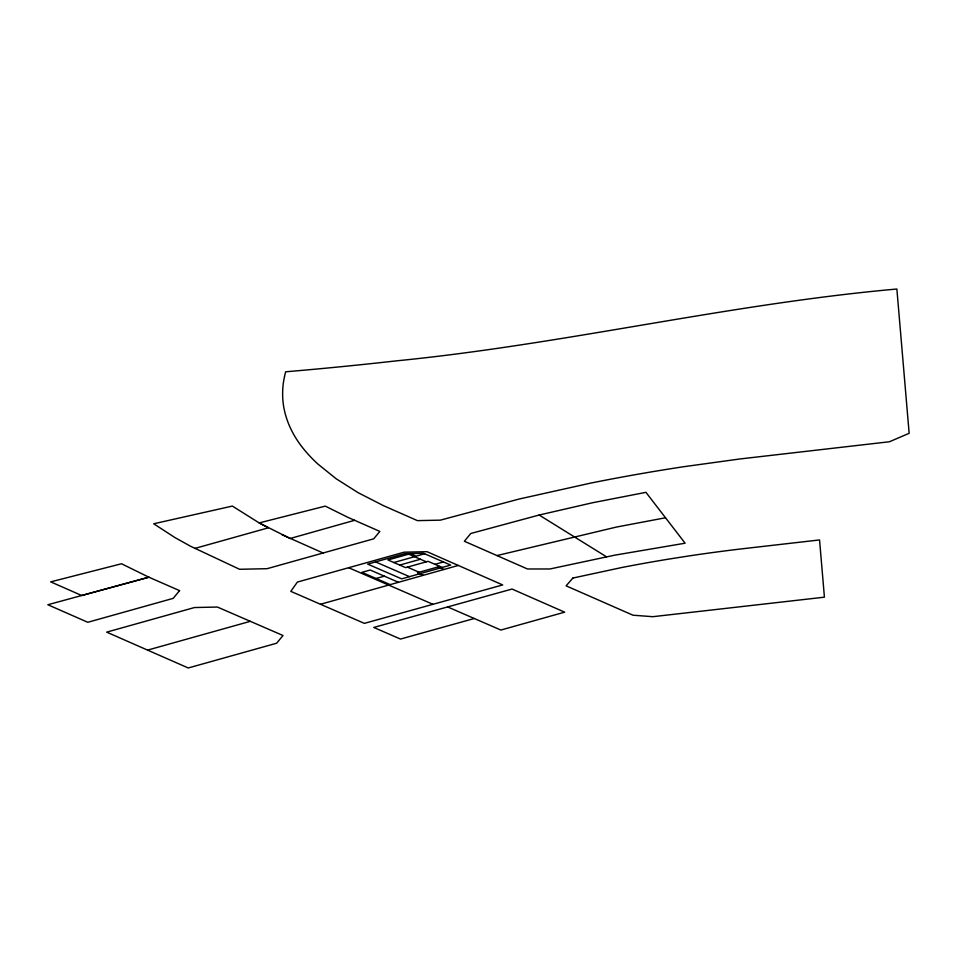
<?xml version="1.0" encoding="UTF-8"?>
<svg xmlns="http://www.w3.org/2000/svg" width="957" height="957" viewBox="0 0 957 957"><rect width="100%" height="100%" fill="white"/><g stroke="black" fill="none" stroke-linecap="round" stroke-linejoin="round"><path stroke-width="1.44" d="M354.616 520.309L290.15 538.504L259.18 522.917L232.36 506.074L153.718 523.778L174.928 537.571L190.515 546.232L239.573 569.283L267.099 568.685L373.697 538.827L379.845 531.422L347.798 517.294L325.296 506.133L259.18 522.917L268.331 527.833L194.773 548.445M424.609 553.768L416.163 556.149L410.218 553.577M393.853 562.525L414.537 556.699M399.739 565.085L420.422 559.247M376.077 578.495L384.343 576.162M435.004 564.331L443.462 561.95M439.837 566.424L417.408 572.753L423.293 575.301M320.511 604.274L458.295 565.443L502.676 584.93L364.366 623.366L290.808 591.354L297.364 582.083L404.129 552.177L427.049 551.699L458.295 565.443M147.569 650.114L188.254 667.974L276.645 643.224L282.997 635.508L217.418 607.049L194.462 607.539L106.682 632.134L147.569 650.114L250.303 621.332M474.289 618.497L400.481 639.061L373.768 627.445L512.055 589.045L564.666 612.169L500.87 630.041L447.625 606.929M539.162 515.033L470.748 533.504L464.372 541.255L527.463 568.972L549.964 568.972L614.693 555.18L685.104 543.205L645.939 492.341L592.539 502.748L539.162 515.033L606.463 556.795M496.97 555.574L616.392 527.068L665.498 517.773M442.194 567.453L428.066 561.316L405.636 567.633L387.968 559.965L408.651 554.139L426.32 561.807M438.091 566.927L443.976 569.475M407.383 567.142L419.154 572.262M375.563 561.915L409.524 576.652M398.483 582.299L370.215 570.025L361.937 572.358L390.205 584.631M348.647 567.716L432.947 604.31M323.095 553.002L281.872 534.628M284.54 376.328L283.691 380.802A804.478 244.585 -6.7 0 0 282.638 394.105C282.566 414.058 290.892 433.234 303.321 448.582A860.714 261.68 -6.7 0 0 317.856 464.025L336.146 478.751L358.05 492.64L383.518 505.679L417.431 520.632L440.352 520.153L519.161 499.028L590.397 483.165A637.23 193.733 -6.7 0 1 683.095 466.801L739.917 458.965L889.46 441.751L909.15 433.294L896.876 289.026C728.779 303.991 564.355 344.233 396.485 360.849A1244.878 378.482 -6.7 0 1 305.797 370.036L285.629 371.806L284.54 376.328M179.557 590.625L173.217 598.352L87.793 622.289L47.85 604.74L148.885 577.203L179.557 590.625M572.884 578.052L566.113 585.84L632.996 615.207L652.83 616.691L824.42 597.18L819.551 539.939L739.845 549.079A510.763 155.285 -6.7 0 0 688.645 555.981L671.742 558.625A477.041 145.033 -6.7 0 0 621.691 567.537L572.884 578.052M404.751 553.684L367.715 564.128L401.677 578.865L450.651 565.073L423.532 553.302L404.751 553.684M148.885 577.203L81.716 595.505L50.685 581.868L121.515 563.757L148.885 577.203"/></g></svg>
